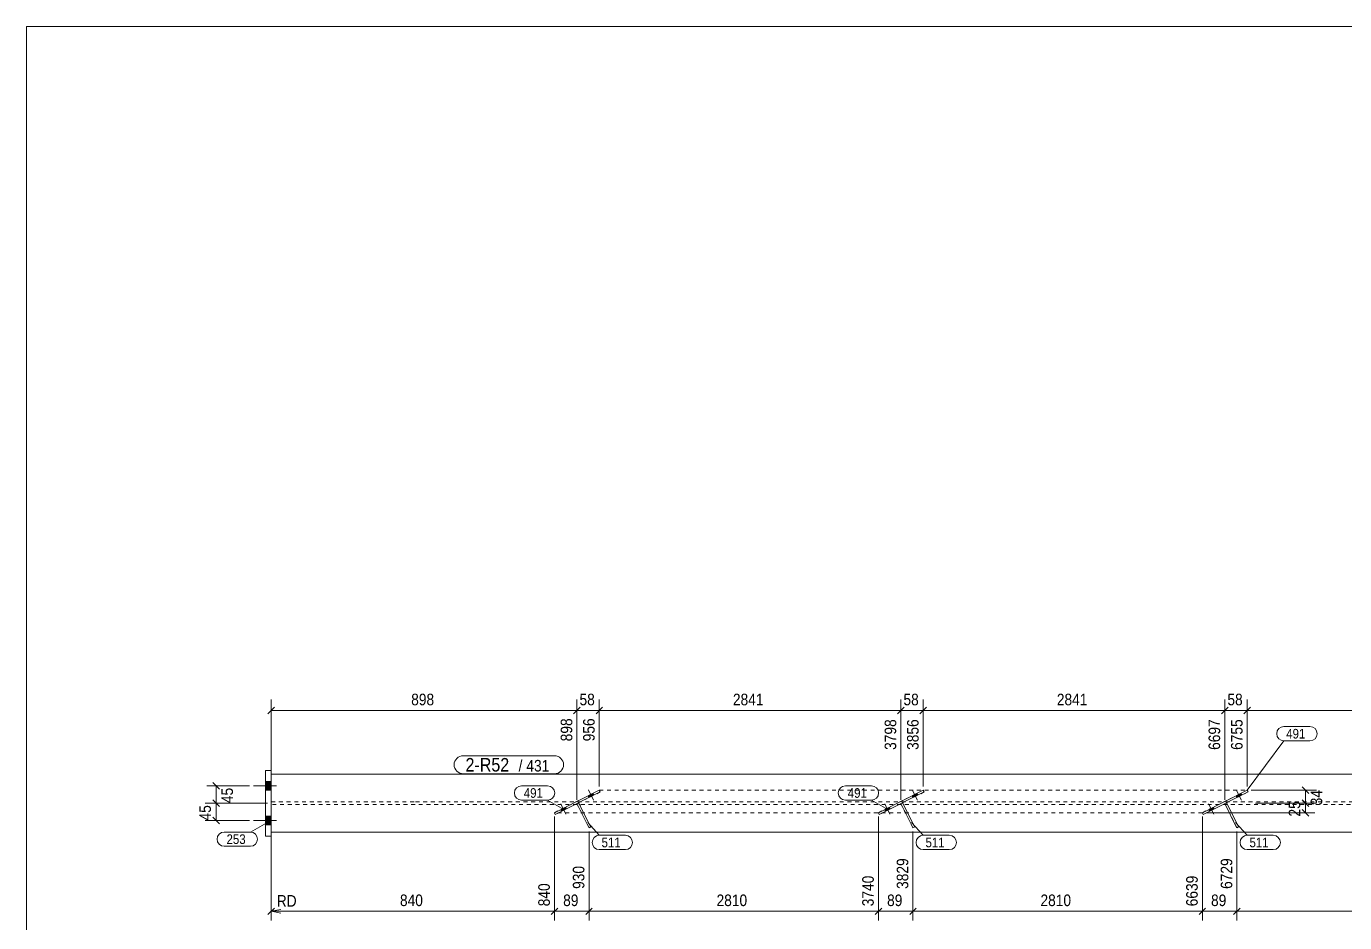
# Model space of a CAD drawing. Header units: millimetres. Extents: x 2 to 579, y 1 to 405.
# Drawn here: x 5 to 346.6, y 172.9 to 405 of the extents above; entities that cross this region are included whole.
import ezdxf

# ---------------------------------------------------------------- set-up
doc = ezdxf.new("R2010")
doc.units = ezdxf.units.MM
doc.linetypes.add('XKITLINE00', pattern=[0])
doc.linetypes.add('XKITLINE01', pattern=[4, 1, -1, 1, -1])
for name, color, linetype, lineweight in [('Bolt', 3, 'Continuous', 0), ('Dimensions', 7, 'Continuous', 0), ('DrawingSheet', 5, 'Continuous', 0), ('GraphicObject', 6, 'Continuous', 0), ('Part', 2, 'Continuous', 0), ('PartMark', 7, 'Continuous', 0)]:
    doc.layers.add(name, color=color, linetype=linetype, lineweight=lineweight)
doc.styles.add('ARIAL', font='ARIAL.TTF')

# ---------------------------------------------------------------- blocks, each defined once
blk = doc.blocks.new('*A15')
at = {"layer": 'Bolt'}
for points in [[(66.95, 209.44), (68.45, 209.44), (68.45, 207.24), (66.95, 207.24)], [(66.95, 209.44), (68.45, 209.44), (68.45, 207.24), (66.95, 207.24)], [(66.95, 209.44), (68.45, 209.44), (68.45, 207.24), (66.95, 207.24)], [(66.95, 200.44), (68.45, 200.44), (68.45, 198.24), (66.95, 198.24)], [(66.95, 200.44), (68.45, 200.44), (68.45, 198.24), (66.95, 198.24)], [(66.95, 200.44), (68.45, 200.44), (68.45, 198.24), (66.95, 198.24)]]:
    blk.add_hatch(color=3, dxfattribs=at).paths.add_polyline_path(points, flags=17)
at = {"layer": 'Bolt', "color": 3, "linetype": 'XKITLINE00', "lineweight": 0}
for p, q in [((66.95, 209.44), (68.45, 209.44)), ((66.95, 209.44), (68.45, 209.44)), ((66.95, 209.44), (68.45, 209.44)), ((63.85, 208.34), (69.85, 208.34)), ((63.85, 208.34), (69.85, 208.34)), ((63.85, 208.34), (69.85, 208.34)), ((66.95, 207.24), (68.45, 207.24)), ((66.95, 207.24), (68.45, 207.24)), ((66.95, 207.24), (68.45, 207.24)), ((63.85, 199.34), (69.85, 199.34)), ((63.85, 199.34), (69.85, 199.34)), ((63.85, 199.34), (69.85, 199.34)), ((66.95, 200.44), (68.45, 200.44)), ((66.95, 200.44), (68.45, 200.44)), ((66.95, 200.44), (68.45, 200.44)), ((66.95, 198.24), (68.45, 198.24)), ((66.95, 198.24), (68.45, 198.24)), ((66.95, 198.24), (68.45, 198.24))]:
    blk.add_line(p, q, dxfattribs=at)
blk = doc.blocks.new('*A17')
at = {"layer": 'Bolt'}
for points in [[(318.72, 205.32), (318.5, 205.76), (319.75, 206.39), (319.97, 205.94)], [(318.72, 205.32), (318.5, 205.76), (319.75, 206.39), (319.97, 205.94)], [(311.57, 201.73), (311.35, 202.18), (312.6, 202.8), (312.82, 202.36)], [(311.57, 201.73), (311.35, 202.18), (312.6, 202.8), (312.82, 202.36)]]:
    blk.add_hatch(color=3, dxfattribs=at).paths.add_polyline_path(points, flags=17)
at = {"layer": 'Bolt', "color": 3, "linetype": 'XKITLINE00', "lineweight": 0}
for p, q in [((318.72, 205.32), (318.5, 205.76)), ((318.72, 205.32), (318.5, 205.76)), ((319.87, 204.59), (318.52, 207.27)), ((319.87, 204.59), (318.52, 207.27)), ((319.97, 205.94), (319.75, 206.39)), ((319.97, 205.94), (319.75, 206.39)), ((311.57, 201.73), (311.35, 202.18)), ((311.57, 201.73), (311.35, 202.18)), ((312.72, 201.01), (311.37, 203.69)), ((312.72, 201.01), (311.37, 203.69)), ((312.82, 202.36), (312.6, 202.8)), ((312.82, 202.36), (312.6, 202.8))]:
    blk.add_line(p, q, dxfattribs=at)
blk = doc.blocks.new('*A18')
at = {"layer": 'Bolt'}
for points in [[(234.78, 205.32), (234.55, 205.76), (235.81, 206.39), (236.03, 205.94)], [(234.78, 205.32), (234.55, 205.76), (235.81, 206.39), (236.03, 205.94)], [(227.63, 201.73), (227.4, 202.18), (228.65, 202.8), (228.88, 202.36)], [(227.63, 201.73), (227.4, 202.18), (228.65, 202.8), (228.88, 202.36)]]:
    blk.add_hatch(color=3, dxfattribs=at).paths.add_polyline_path(points, flags=17)
at = {"layer": 'Bolt', "color": 3, "linetype": 'XKITLINE00', "lineweight": 0}
for p, q in [((234.78, 205.32), (234.55, 205.76)), ((234.78, 205.32), (234.55, 205.76)), ((235.92, 204.59), (234.58, 207.27)), ((235.92, 204.59), (234.58, 207.27)), ((236.03, 205.94), (235.81, 206.39)), ((236.03, 205.94), (235.81, 206.39)), ((227.63, 201.73), (227.4, 202.18)), ((227.63, 201.73), (227.4, 202.18)), ((228.77, 201.01), (227.43, 203.69)), ((228.77, 201.01), (227.43, 203.69)), ((228.88, 202.36), (228.65, 202.8)), ((228.88, 202.36), (228.65, 202.8))]:
    blk.add_line(p, q, dxfattribs=at)
blk = doc.blocks.new('*A19')
at = {"layer": 'Bolt'}
for points in [[(150.83, 205.32), (150.61, 205.76), (151.86, 206.39), (152.09, 205.94)], [(150.83, 205.32), (150.61, 205.76), (151.86, 206.39), (152.09, 205.94)], [(143.68, 201.73), (143.46, 202.18), (144.71, 202.8), (144.93, 202.36)], [(143.68, 201.73), (143.46, 202.18), (144.71, 202.8), (144.93, 202.36)]]:
    blk.add_hatch(color=3, dxfattribs=at).paths.add_polyline_path(points, flags=17)
at = {"layer": 'Bolt', "color": 3, "linetype": 'XKITLINE00', "lineweight": 0}
for p, q in [((150.83, 205.32), (150.61, 205.76)), ((150.83, 205.32), (150.61, 205.76)), ((151.98, 204.59), (150.63, 207.27)), ((151.98, 204.59), (150.63, 207.27)), ((152.09, 205.94), (151.86, 206.39)), ((152.09, 205.94), (151.86, 206.39)), ((143.68, 201.73), (143.46, 202.18)), ((143.68, 201.73), (143.46, 202.18)), ((144.83, 201.01), (143.48, 203.69)), ((144.83, 201.01), (143.48, 203.69)), ((144.93, 202.36), (144.71, 202.8)), ((144.93, 202.36), (144.71, 202.8))]:
    blk.add_line(p, q, dxfattribs=at)
blk = doc.blocks.new('*A20')
at = {"layer": 'Part'}
blk.add_hatch(color=2, dxfattribs=at).paths.add_polyline_path([(357.33, 205.24), (358.93, 205.24), (358.13, 203.84)], flags=17)
at = {"layer": 'Part', "color": 2, "linetype": 'XKITLINE00', "lineweight": 0}
for p, q in [((68.45, 211.34), (105.75, 211.34)), ((105.85, 211.34), (189.69, 211.34)), ((189.79, 211.34), (273.64, 211.34)), ((273.74, 211.34), (388.13, 211.34)), ((358.13, 203.84), (357.33, 205.24)), ((357.33, 205.24), (358.93, 205.24)), ((358.93, 205.24), (358.13, 203.84)), ((68.45, 196.34), (105.75, 196.34)), ((105.85, 196.34), (189.69, 196.34)), ((189.79, 196.34), (273.64, 196.34)), ((273.74, 196.34), (388.13, 196.34))]:
    blk.add_line(p, q, dxfattribs=at)
at = {"layer": 'Part', "color": 7, "linetype": 'XKITLINE01', "lineweight": 0}
for p, q in [((68.45, 196.34), (68.45, 211.34)), ((388.13, 196.34), (388.13, 211.34)), ((68.45, 204.16), (105.75, 204.16)), ((105.75, 203.51), (68.45, 203.51)), ((105.85, 204.16), (189.69, 204.16)), ((189.69, 203.51), (105.85, 203.51)), ((189.79, 204.16), (273.64, 204.16)), ((273.64, 203.51), (189.79, 203.51)), ((273.74, 204.16), (388.13, 204.16)), ((388.13, 203.51), (273.74, 203.51))]:
    blk.add_line(p, q, dxfattribs=at)
at = {"layer": 'Part', "color": 2, "linetype": 'XKITLINE00', "lineweight": 0}
blk.add_circle((358.13, 204.74), 1, dxfattribs=at)
blk = doc.blocks.new('*A21')
at = {"layer": 'Part', "color": 2, "linetype": 'XKITLINE00', "lineweight": 0}
for p, q in [((66.95, 212.34), (66.95, 212.34)), ((66.95, 212.34), (68.45, 212.34)), ((66.95, 212.34), (66.95, 195.34)), ((68.45, 212.34), (68.45, 212.34)), ((68.45, 212.34), (68.45, 195.34)), ((66.95, 195.34), (66.95, 195.34)), ((66.95, 195.34), (68.45, 195.34)), ((68.45, 195.34), (68.45, 195.34))]:
    blk.add_line(p, q, dxfattribs=at)
at = {"layer": 'Part', "color": 7, "linetype": 'XKITLINE01', "lineweight": 0}
for p, q in [((66.95, 212.34), (68.45, 212.34)), ((66.95, 212.34), (66.95, 212.34)), ((66.95, 195.34), (68.45, 195.34))]:
    blk.add_line(p, q, dxfattribs=at)
blk = doc.blocks.new('*A23')
at = {"layer": 'Part', "color": 2, "linetype": 'XKITLINE00', "lineweight": 0}
for p, q in [((321.36, 207.2), (309.74, 201.37)), ((321.58, 206.75), (309.96, 200.92)), ((321.36, 207.2), (321.36, 207.2)), ((321.36, 207.2), (321.58, 206.75)), ((321.58, 206.75), (321.58, 206.75)), ((309.74, 201.37), (309.74, 201.37)), ((309.96, 200.92), (309.74, 201.37)), ((309.96, 200.92), (309.96, 200.92))]:
    blk.add_line(p, q, dxfattribs=at)
at = {"layer": 'Part', "color": 7, "linetype": 'XKITLINE01', "lineweight": 0}
for p, q in [((321.36, 207.2), (309.74, 201.37)), ((321.58, 206.75), (309.96, 200.92)), ((321.58, 206.75), (321.36, 207.2)), ((309.74, 201.37), (309.96, 200.92))]:
    blk.add_line(p, q, dxfattribs=at)
blk = doc.blocks.new('*A24')
at = {"layer": 'Part', "color": 7, "linetype": 'XKITLINE01', "lineweight": 0}
for p, q in [((315.55, 203.72), (316, 203.95)), ((315.55, 203.72), (316, 203.95)), ((318.69, 197.47), (315.55, 203.72)), ((315.55, 203.72), (315.55, 203.72)), ((319.13, 197.69), (316, 203.95)), ((316, 203.95), (316, 203.95)), ((318.69, 197.47), (319.13, 197.69))]:
    blk.add_line(p, q, dxfattribs=at)
at = {"layer": 'Part', "color": 2, "linetype": 'XKITLINE00', "lineweight": 0}
for p, q in [((318.63, 197.58), (315.55, 203.72)), ((316, 203.95), (319.08, 197.81))]:
    blk.add_line(p, q, dxfattribs=at)
blk = doc.blocks.new('*A25')
at = {"layer": 'Part', "color": 2, "linetype": 'XKITLINE00', "lineweight": 0}
for p, q in [((237.41, 207.2), (225.79, 201.37)), ((237.64, 206.75), (226.02, 200.92)), ((237.41, 207.2), (237.41, 207.2)), ((237.41, 207.2), (237.64, 206.75)), ((237.64, 206.75), (237.64, 206.75)), ((225.79, 201.37), (225.79, 201.37)), ((226.02, 200.92), (225.79, 201.37)), ((226.02, 200.92), (226.02, 200.92))]:
    blk.add_line(p, q, dxfattribs=at)
at = {"layer": 'Part', "color": 7, "linetype": 'XKITLINE01', "lineweight": 0}
for p, q in [((237.41, 207.2), (225.79, 201.37)), ((237.64, 206.75), (226.02, 200.92)), ((237.64, 206.75), (237.41, 207.2)), ((225.79, 201.37), (226.02, 200.92))]:
    blk.add_line(p, q, dxfattribs=at)
blk = doc.blocks.new('*A26')
at = {"layer": 'Part', "color": 7, "linetype": 'XKITLINE01', "lineweight": 0}
for p, q in [((231.61, 203.72), (232.05, 203.95)), ((231.61, 203.72), (232.05, 203.95)), ((234.74, 197.47), (231.61, 203.72)), ((231.61, 203.72), (231.61, 203.72)), ((235.19, 197.69), (232.05, 203.95)), ((232.05, 203.95), (232.05, 203.95)), ((234.74, 197.47), (235.19, 197.69))]:
    blk.add_line(p, q, dxfattribs=at)
at = {"layer": 'Part', "color": 2, "linetype": 'XKITLINE00', "lineweight": 0}
for p, q in [((234.69, 197.58), (231.61, 203.72)), ((232.05, 203.95), (235.13, 197.81))]:
    blk.add_line(p, q, dxfattribs=at)
blk = doc.blocks.new('*A27')
at = {"layer": 'Part', "color": 2, "linetype": 'XKITLINE00', "lineweight": 0}
for p, q in [((153.47, 207.2), (141.85, 201.37)), ((153.69, 206.75), (142.07, 200.92)), ((153.47, 207.2), (153.47, 207.2)), ((153.47, 207.2), (153.69, 206.75)), ((153.69, 206.75), (153.69, 206.75)), ((141.85, 201.37), (141.85, 201.37)), ((142.07, 200.92), (141.85, 201.37)), ((142.07, 200.92), (142.07, 200.92))]:
    blk.add_line(p, q, dxfattribs=at)
at = {"layer": 'Part', "color": 7, "linetype": 'XKITLINE01', "lineweight": 0}
for p, q in [((153.47, 207.2), (141.85, 201.37)), ((153.69, 206.75), (142.07, 200.92)), ((153.69, 206.75), (153.47, 207.2)), ((141.85, 201.37), (142.07, 200.92))]:
    blk.add_line(p, q, dxfattribs=at)
blk = doc.blocks.new('*A28')
at = {"layer": 'Part', "color": 7, "linetype": 'XKITLINE01', "lineweight": 0}
for p, q in [((147.66, 203.72), (148.11, 203.95)), ((147.66, 203.72), (148.11, 203.95)), ((150.8, 197.47), (147.66, 203.72)), ((147.66, 203.72), (147.66, 203.72)), ((151.25, 197.69), (148.11, 203.95)), ((148.11, 203.95), (148.11, 203.95)), ((150.8, 197.47), (151.25, 197.69))]:
    blk.add_line(p, q, dxfattribs=at)
at = {"layer": 'Part', "color": 2, "linetype": 'XKITLINE00', "lineweight": 0}
for p, q in [((150.74, 197.58), (147.66, 203.72)), ((148.11, 203.95), (151.19, 197.81))]:
    blk.add_line(p, q, dxfattribs=at)
blk = doc.blocks.new('*A29')
at = {"layer": 'GraphicObject', "color": 1, "linetype": 'XKITLINE01', "lineweight": 0}
for p, q in [((153.47, 207.2), (189.69, 207.2)), ((189.79, 207.2), (273.64, 207.2)), ((273.74, 207.2), (321.36, 207.2))]:
    blk.add_line(p, q, dxfattribs=at)
blk = doc.blocks.new('*A30')
at = {"layer": 'GraphicObject', "color": 1, "linetype": 'XKITLINE01', "lineweight": 0}
for p, q in [((189.69, 201.37), (141.85, 201.37)), ((273.64, 201.37), (189.79, 201.37)), ((309.74, 201.37), (273.74, 201.37))]:
    blk.add_line(p, q, dxfattribs=at)
blk = doc.blocks.new('*A31')
at = {"layer": 'DrawingSheet', "color": 5, "linetype": 'XKITLINE00', "lineweight": 0}
for p, q in [((579, 405), (5, 405)), ((5, 405), (5, 5))]:
    blk.add_line(p, q, dxfattribs=at)
blk = doc.blocks.new('*A64')
at = {"layer": 'Dimensions', "color": 7, "linetype": 'XKITLINE00', "lineweight": 0}
for p, q in [((323.48, 203.84), (338.85, 203.84)), ((335.6, 204.68), (337.3, 202.99)), ((335.6, 202.22), (337.3, 200.52)), ((336.45, 201.37), (336.45, 203.84)), ((310.74, 201.37), (338.85, 201.37))]:
    blk.add_line(p, q, dxfattribs=at)
at = {"layer": 'Dimensions', "color": 3}
for p in [(336.45, 203.84), (336.45, 201.37)]:
    blk.add_point(p, dxfattribs=at)
at = {"layer": 'Dimensions', "color": 3, "style": 'ARIAL', "width": 0.85}
blk.add_text('25', height=3, rotation=90.0002, dxfattribs=at).set_placement((335.1, 200.38))
blk = doc.blocks.new('*A65')
at = {"layer": 'Dimensions', "color": 7, "linetype": 'XKITLINE00', "lineweight": 0}
for p, q in [((322.36, 207.2), (339.3, 207.2)), ((335.6, 208.05), (337.3, 206.35)), ((336.45, 203.84), (336.45, 207.2)), ((323.48, 203.84), (339.3, 203.84)), ((335.6, 204.68), (337.3, 202.99))]:
    blk.add_line(p, q, dxfattribs=at)
at = {"layer": 'Dimensions', "color": 3}
for p in [(336.45, 207.2), (336.45, 203.84)]:
    blk.add_point(p, dxfattribs=at)
at = {"layer": 'Dimensions', "color": 3, "style": 'ARIAL', "width": 0.85}
blk.add_text('34', height=3, rotation=90.0002, dxfattribs=at).set_placement((340.8, 203.29))
blk = doc.blocks.new('*A66')
at = {"layer": 'Dimensions', "color": 7, "linetype": 'XKITLINE00', "lineweight": 0}
for p, q in [((68.45, 212.34), (68.45, 230.69)), ((147.66, 204.72), (147.66, 230.69)), ((69.3, 228.68), (67.6, 226.99)), ((68.45, 227.84), (147.66, 227.84)), ((148.51, 228.68), (146.81, 226.99))]:
    blk.add_line(p, q, dxfattribs=at)
at = {"layer": 'Dimensions', "color": 3}
for p in [(68.45, 227.84), (147.66, 227.84)]:
    blk.add_point(p, dxfattribs=at)
at = {"layer": 'Dimensions', "color": 3, "style": 'ARIAL', "width": 0.85}
blk.add_text('898', height=3, dxfattribs=at).set_placement((104.72, 229.19))
blk.add_text('898', height=3, rotation=90.0002, dxfattribs=at).set_placement((146.46, 219.86))
blk = doc.blocks.new('*A67')
at = {"layer": 'Dimensions', "color": 7, "linetype": 'XKITLINE00', "lineweight": 0}
for p, q in [((147.66, 204.72), (147.66, 230.69)), ((153.47, 208.2), (153.47, 230.69)), ((148.51, 228.68), (146.81, 226.99)), ((147.66, 227.84), (153.47, 227.84)), ((154.32, 228.68), (152.62, 226.99))]:
    blk.add_line(p, q, dxfattribs=at)
at = {"layer": 'Dimensions', "color": 3}
for p in [(147.66, 227.84), (153.47, 227.84)]:
    blk.add_point(p, dxfattribs=at)
at = {"layer": 'Dimensions', "color": 3, "style": 'ARIAL', "width": 0.85}
blk.add_text('58', height=3, dxfattribs=at).set_placement((148.34, 229.19))
blk.add_text('956', height=3, rotation=90.0002, dxfattribs=at).set_placement((152.27, 219.86))
blk = doc.blocks.new('*A68')
at = {"layer": 'Dimensions', "color": 7, "linetype": 'XKITLINE00', "lineweight": 0}
for p, q in [((153.47, 208.2), (153.47, 230.69)), ((231.61, 204.72), (231.61, 230.69)), ((154.32, 228.68), (152.62, 226.99)), ((153.47, 227.84), (231.61, 227.84)), ((232.45, 228.68), (230.76, 226.99))]:
    blk.add_line(p, q, dxfattribs=at)
at = {"layer": 'Dimensions', "color": 3}
for p in [(153.47, 227.84), (231.61, 227.84)]:
    blk.add_point(p, dxfattribs=at)
at = {"layer": 'Dimensions', "color": 3, "style": 'ARIAL', "width": 0.85}
blk.add_text('2841', height=3, dxfattribs=at).set_placement((188.09, 229.19))
blk.add_text('3798', height=3, rotation=90.0002, dxfattribs=at).set_placement((230.41, 217.64))
blk = doc.blocks.new('*A69')
at = {"layer": 'Dimensions', "color": 7, "linetype": 'XKITLINE00', "lineweight": 0}
for p, q in [((231.61, 204.72), (231.61, 230.69)), ((237.41, 208.2), (237.41, 230.69)), ((232.45, 228.68), (230.76, 226.99)), ((231.61, 227.84), (237.41, 227.84)), ((238.26, 228.68), (236.57, 226.99))]:
    blk.add_line(p, q, dxfattribs=at)
at = {"layer": 'Dimensions', "color": 3}
for p in [(231.61, 227.84), (237.41, 227.84)]:
    blk.add_point(p, dxfattribs=at)
at = {"layer": 'Dimensions', "color": 3, "style": 'ARIAL', "width": 0.85}
blk.add_text('58', height=3, dxfattribs=at).set_placement((232.28, 229.19))
blk.add_text('3856', height=3, rotation=90.0002, dxfattribs=at).set_placement((236.21, 217.64))
blk = doc.blocks.new('*A70')
at = {"layer": 'Dimensions', "color": 7, "linetype": 'XKITLINE00', "lineweight": 0}
for p, q in [((237.41, 208.2), (237.41, 230.69)), ((315.55, 204.72), (315.55, 230.69)), ((238.26, 228.68), (236.57, 226.99)), ((237.41, 227.84), (315.55, 227.84)), ((316.4, 228.68), (314.7, 226.99))]:
    blk.add_line(p, q, dxfattribs=at)
at = {"layer": 'Dimensions', "color": 3}
for p in [(237.41, 227.84), (315.55, 227.84)]:
    blk.add_point(p, dxfattribs=at)
at = {"layer": 'Dimensions', "color": 3, "style": 'ARIAL', "width": 0.85}
blk.add_text('2841', height=3, dxfattribs=at).set_placement((272.03, 229.19))
blk.add_text('6697', height=3, rotation=90.0002, dxfattribs=at).set_placement((314.35, 217.64))
blk = doc.blocks.new('*A71')
at = {"layer": 'Dimensions', "color": 7, "linetype": 'XKITLINE00', "lineweight": 0}
for p, q in [((315.55, 204.72), (315.55, 230.69)), ((321.36, 208.2), (321.36, 230.69)), ((316.4, 228.68), (314.7, 226.99)), ((315.55, 227.84), (321.36, 227.84)), ((322.21, 228.68), (320.51, 226.99))]:
    blk.add_line(p, q, dxfattribs=at)
at = {"layer": 'Dimensions', "color": 3}
for p in [(315.55, 227.84), (321.36, 227.84)]:
    blk.add_point(p, dxfattribs=at)
at = {"layer": 'Dimensions', "color": 3, "style": 'ARIAL', "width": 0.85}
blk.add_text('58', height=3, dxfattribs=at).set_placement((316.23, 229.19))
blk.add_text('6755', height=3, rotation=90.0002, dxfattribs=at).set_placement((320.16, 217.64))
blk = doc.blocks.new('*A72')
at = {"layer": 'Dimensions', "color": 7, "linetype": 'XKITLINE00', "lineweight": 0}
for p, q in [((321.36, 208.2), (321.36, 230.69)), ((388.13, 212.34), (388.13, 230.69)), ((322.21, 228.68), (320.51, 226.99)), ((321.36, 227.84), (388.13, 227.84)), ((388.97, 228.68), (387.28, 226.99))]:
    blk.add_line(p, q, dxfattribs=at)
at = {"layer": 'Dimensions', "color": 3}
for p in [(321.36, 227.84), (388.13, 227.84)]:
    blk.add_point(p, dxfattribs=at)
at = {"layer": 'Dimensions', "color": 3, "style": 'ARIAL', "width": 0.85}
blk.add_text('668', height=3, dxfattribs=at).set_placement((351.4, 229.19))
blk.add_text('7423', height=3, rotation=90.0002, dxfattribs=at).set_placement((386.93, 217.64))
blk = doc.blocks.new('*A73')
at = {"layer": 'Dimensions', "color": 7, "linetype": 'XKITLINE00', "lineweight": 0}
for p, q in [((141.85, 200.37), (141.85, 173.44)), ((68.45, 195.34), (68.45, 173.44)), ((68.45, 195.34), (68.45, 173.44)), ((69.3, 176.68), (67.6, 174.99)), ((70.95, 176.34), (68.45, 175.84)), ((68.45, 175.84), (141.85, 175.84)), ((70.95, 175.34), (68.45, 175.84)), ((75.67, 175.84), (68.45, 175.84)), ((142.7, 176.68), (141, 174.99))]:
    blk.add_line(p, q, dxfattribs=at)
at = {"layer": 'Dimensions', "color": 3}
for p in [(68.45, 175.84), (141.85, 175.84)]:
    blk.add_point(p, dxfattribs=at)
at = {"layer": 'Dimensions', "color": 7}
blk.add_point((68.45, 175.84), dxfattribs=at)
at = {"layer": 'Dimensions', "color": 3, "style": 'ARIAL', "width": 0.85}
blk.add_text('840', height=3, rotation=90.0002, dxfattribs=at).set_placement((140.65, 177.14))
for s, p in [('RD', (69.89, 177.04)), ('840', (101.81, 177.19))]:
    blk.add_text(s, height=3, dxfattribs=at).set_placement(p)
blk = doc.blocks.new('*A74')
at = {"layer": 'Dimensions', "color": 7, "linetype": 'XKITLINE00', "lineweight": 0}
for p, q in [((141.85, 200.37), (141.85, 173.44)), ((150.8, 196.47), (150.8, 173.44)), ((142.7, 176.68), (141, 174.99)), ((141.85, 175.84), (150.8, 175.84)), ((151.65, 176.68), (149.95, 174.99))]:
    blk.add_line(p, q, dxfattribs=at)
at = {"layer": 'Dimensions', "color": 3}
for p in [(141.85, 175.84), (150.8, 175.84)]:
    blk.add_point(p, dxfattribs=at)
at = {"layer": 'Dimensions', "color": 3, "style": 'ARIAL', "width": 0.85}
blk.add_text('930', height=3, rotation=90.0002, dxfattribs=at).set_placement((149.6, 181.64))
blk.add_text('89', height=3, dxfattribs=at).set_placement((144.1, 177.19))
blk = doc.blocks.new('*A75')
at = {"layer": 'Dimensions', "color": 7, "linetype": 'XKITLINE00', "lineweight": 0}
for p, q in [((225.79, 200.37), (225.79, 173.44)), ((150.8, 196.47), (150.8, 173.44)), ((151.65, 176.68), (149.95, 174.99)), ((150.8, 175.84), (225.79, 175.84)), ((226.64, 176.68), (224.95, 174.99))]:
    blk.add_line(p, q, dxfattribs=at)
at = {"layer": 'Dimensions', "color": 3}
for p in [(150.8, 175.84), (225.79, 175.84)]:
    blk.add_point(p, dxfattribs=at)
at = {"layer": 'Dimensions', "color": 3, "style": 'ARIAL', "width": 0.85}
blk.add_text('3740', height=3, rotation=90.0002, dxfattribs=at).set_placement((224.59, 177.14))
blk.add_text('2810', height=3, dxfattribs=at).set_placement((183.85, 177.19))
blk = doc.blocks.new('*A76')
at = {"layer": 'Dimensions', "color": 7, "linetype": 'XKITLINE00', "lineweight": 0}
for p, q in [((225.79, 200.37), (225.79, 173.44)), ((234.74, 196.47), (234.74, 173.44)), ((226.64, 176.68), (224.95, 174.99)), ((225.79, 175.84), (234.74, 175.84)), ((235.59, 176.68), (233.9, 174.99))]:
    blk.add_line(p, q, dxfattribs=at)
at = {"layer": 'Dimensions', "color": 3}
for p in [(225.79, 175.84), (234.74, 175.84)]:
    blk.add_point(p, dxfattribs=at)
at = {"layer": 'Dimensions', "color": 3, "style": 'ARIAL', "width": 0.85}
blk.add_text('3829', height=3, rotation=90.0002, dxfattribs=at).set_placement((233.54, 181.64))
blk.add_text('89', height=3, dxfattribs=at).set_placement((228.04, 177.19))
blk = doc.blocks.new('*A77')
at = {"layer": 'Dimensions', "color": 7, "linetype": 'XKITLINE00', "lineweight": 0}
for p, q in [((309.74, 200.37), (309.74, 173.44)), ((234.74, 196.47), (234.74, 173.44)), ((235.59, 176.68), (233.9, 174.99)), ((234.74, 175.84), (309.74, 175.84)), ((310.59, 176.68), (308.89, 174.99))]:
    blk.add_line(p, q, dxfattribs=at)
at = {"layer": 'Dimensions', "color": 3}
for p in [(234.74, 175.84), (309.74, 175.84)]:
    blk.add_point(p, dxfattribs=at)
at = {"layer": 'Dimensions', "color": 3, "style": 'ARIAL', "width": 0.85}
blk.add_text('6639', height=3, rotation=90.0002, dxfattribs=at).set_placement((308.54, 177.14))
blk.add_text('2810', height=3, dxfattribs=at).set_placement((267.79, 177.19))
blk = doc.blocks.new('*A78')
at = {"layer": 'Dimensions', "color": 7, "linetype": 'XKITLINE00', "lineweight": 0}
for p, q in [((309.74, 200.37), (309.74, 173.44)), ((318.69, 196.47), (318.69, 173.44)), ((310.59, 176.68), (308.89, 174.99)), ((309.74, 175.84), (318.69, 175.84)), ((319.54, 176.68), (317.84, 174.99))]:
    blk.add_line(p, q, dxfattribs=at)
at = {"layer": 'Dimensions', "color": 3}
for p in [(309.74, 175.84), (318.69, 175.84)]:
    blk.add_point(p, dxfattribs=at)
at = {"layer": 'Dimensions', "color": 3, "style": 'ARIAL', "width": 0.85}
blk.add_text('6729', height=3, rotation=90.0002, dxfattribs=at).set_placement((317.49, 181.64))
blk.add_text('89', height=3, dxfattribs=at).set_placement((311.99, 177.19))
blk = doc.blocks.new('*A79')
at = {"layer": 'Dimensions', "color": 7, "linetype": 'XKITLINE00', "lineweight": 0}
for p, q in [((318.69, 196.47), (318.69, 173.44)), ((388.13, 195.34), (388.13, 173.44)), ((319.54, 176.68), (317.84, 174.99)), ((318.69, 175.84), (388.13, 175.84)), ((388.97, 176.68), (387.28, 174.99))]:
    blk.add_line(p, q, dxfattribs=at)
at = {"layer": 'Dimensions', "color": 3}
for p in [(318.69, 175.84), (388.13, 175.84)]:
    blk.add_point(p, dxfattribs=at)
at = {"layer": 'Dimensions', "color": 3, "style": 'ARIAL', "width": 0.85}
blk.add_text('7423', height=3, rotation=90.0002, dxfattribs=at).set_placement((386.93, 177.14))
blk.add_text('694', height=3, dxfattribs=at).set_placement((350.07, 177.19))
blk = doc.blocks.new('*A80')
at = {"layer": 'Dimensions', "color": 7, "linetype": 'XKITLINE00', "lineweight": 0}
for p, q in [((67.45, 203.84), (51.34, 203.84)), ((53.34, 204.68), (55.04, 202.99)), ((54.19, 199.34), (54.19, 203.84)), ((62.85, 199.34), (51.34, 199.34)), ((53.34, 200.18), (55.04, 198.49))]:
    blk.add_line(p, q, dxfattribs=at)
at = {"layer": 'Dimensions', "color": 3}
for p in [(54.19, 203.84), (54.19, 199.34)]:
    blk.add_point(p, dxfattribs=at)
at = {"layer": 'Dimensions', "color": 3, "style": 'ARIAL', "width": 0.85}
blk.add_text('45', height=3, rotation=90.0002, dxfattribs=at).set_placement((52.84, 199.36))
blk = doc.blocks.new('*A81')
at = {"layer": 'Dimensions', "color": 7, "linetype": 'XKITLINE00', "lineweight": 0}
for p, q in [((53.34, 209.18), (55.04, 207.49)), ((62.85, 208.34), (51.79, 208.34)), ((54.19, 203.84), (54.19, 208.34)), ((67.45, 203.84), (51.79, 203.84)), ((53.34, 204.68), (55.04, 202.99))]:
    blk.add_line(p, q, dxfattribs=at)
at = {"layer": 'Dimensions', "color": 3}
for p in [(54.19, 208.34), (54.19, 203.84)]:
    blk.add_point(p, dxfattribs=at)
at = {"layer": 'Dimensions', "color": 3, "style": 'ARIAL', "width": 0.85}
blk.add_text('45', height=3, rotation=90.0002, dxfattribs=at).set_placement((58.54, 203.86))
blk = doc.blocks.new('*A84')
at = {"layer": 'PartMark', "color": 7, "linetype": 'XKITLINE00', "lineweight": 0}
for p, q in [((150.46, 198.87), (153.46, 195.52)), ((153.46, 195.52), (160.22, 195.52)), ((153.46, 191.82), (160.22, 191.82))]:
    blk.add_line(p, q, dxfattribs=at)
for centre, start, end in [((153.46, 193.67), 90, 270), ((160.22, 193.67), 270, 90)]:
    blk.add_arc(centre, 1.85, start, end, dxfattribs=at)
at = {"layer": 'PartMark', "color": 3, "style": 'ARIAL', "width": 0.85}
blk.add_text('511', height=2.5, dxfattribs=at).set_placement((154.06, 192.42))
blk = doc.blocks.new('*A85')
at = {"layer": 'PartMark', "color": 7, "linetype": 'XKITLINE00', "lineweight": 0}
for p, q in [((133.3, 208.33), (140.07, 208.33)), ((133.3, 204.63), (140.07, 204.63)), ((144.31, 202.24), (140.07, 204.63))]:
    blk.add_line(p, q, dxfattribs=at)
for centre, start, end in [((133.3, 206.48), 90, 270), ((140.07, 206.48), 270, 90)]:
    blk.add_arc(centre, 1.85, start, end, dxfattribs=at)
at = {"layer": 'PartMark', "color": 3, "style": 'ARIAL', "width": 0.85}
blk.add_text('491', height=2.5, dxfattribs=at).set_placement((133.9, 205.23))
blk = doc.blocks.new('*A86')
at = {"layer": 'PartMark', "color": 7, "linetype": 'XKITLINE00', "lineweight": 0}
for p, q in [((234.4, 198.87), (237.4, 195.52)), ((237.4, 195.52), (244.17, 195.52)), ((237.4, 191.82), (244.17, 191.82))]:
    blk.add_line(p, q, dxfattribs=at)
for centre, start, end in [((237.4, 193.67), 90, 270), ((244.17, 193.67), 270, 90)]:
    blk.add_arc(centre, 1.85, start, end, dxfattribs=at)
at = {"layer": 'PartMark', "color": 3, "style": 'ARIAL', "width": 0.85}
blk.add_text('511', height=2.5, dxfattribs=at).set_placement((238, 192.42))
blk = doc.blocks.new('*A87')
at = {"layer": 'PartMark', "color": 7, "linetype": 'XKITLINE00', "lineweight": 0}
for p, q in [((217.25, 208.33), (224.01, 208.33)), ((217.25, 204.63), (224.01, 204.63)), ((228.25, 202.24), (224.01, 204.63))]:
    blk.add_line(p, q, dxfattribs=at)
for centre, start, end in [((217.25, 206.48), 90, 270), ((224.01, 206.48), 270, 90)]:
    blk.add_arc(centre, 1.85, start, end, dxfattribs=at)
at = {"layer": 'PartMark', "color": 3, "style": 'ARIAL', "width": 0.85}
blk.add_text('491', height=2.5, dxfattribs=at).set_placement((217.85, 205.23))
blk = doc.blocks.new('*A88')
at = {"layer": 'PartMark', "color": 7, "linetype": 'XKITLINE00', "lineweight": 0}
for p, q in [((318.35, 198.87), (321.35, 195.52)), ((321.35, 195.52), (328.11, 195.52)), ((321.35, 191.82), (328.11, 191.82))]:
    blk.add_line(p, q, dxfattribs=at)
for centre, start, end in [((321.35, 193.67), 90, 270), ((328.11, 193.67), 270, 90)]:
    blk.add_arc(centre, 1.85, start, end, dxfattribs=at)
at = {"layer": 'PartMark', "color": 3, "style": 'ARIAL', "width": 0.85}
blk.add_text('511', height=2.5, dxfattribs=at).set_placement((321.95, 192.42))
blk = doc.blocks.new('*A89')
at = {"layer": 'PartMark', "color": 7, "linetype": 'XKITLINE00', "lineweight": 0}
for p, q in [((330.87, 223.68), (337.63, 223.68)), ((321.36, 207.2), (330.87, 219.98)), ((330.87, 219.98), (337.63, 219.98))]:
    blk.add_line(p, q, dxfattribs=at)
for centre, start, end in [((330.87, 221.83), 90, 270), ((337.63, 221.83), 270, 90)]:
    blk.add_arc(centre, 1.85, start, end, dxfattribs=at)
at = {"layer": 'PartMark', "color": 3, "style": 'ARIAL', "width": 0.85}
blk.add_text('491', height=2.5, dxfattribs=at).set_placement((331.47, 220.58))
blk = doc.blocks.new('*A91')
at = {"layer": 'PartMark', "color": 7, "linetype": 'XKITLINE00', "lineweight": 0}
for p, q in [((67.28, 198.77), (63.04, 196.37)), ((56.27, 196.37), (63.04, 196.37)), ((56.27, 192.67), (63.04, 192.67))]:
    blk.add_line(p, q, dxfattribs=at)
for centre, start, end in [((56.27, 194.52), 90, 270), ((63.04, 194.52), 270, 90)]:
    blk.add_arc(centre, 1.85, start, end, dxfattribs=at)
at = {"layer": 'PartMark', "color": 3, "style": 'ARIAL', "width": 0.85}
blk.add_text('253', height=2.5, dxfattribs=at).set_placement((56.87, 193.27))
blk = doc.blocks.new('*A92')
at = {"layer": 'PartMark', "color": 7, "linetype": 'XKITLINE00', "lineweight": 0}
for p, q in [((118.2, 216.14), (141.85, 216.14)), ((118.2, 211.44), (141.85, 211.44))]:
    blk.add_line(p, q, dxfattribs=at)
for centre, start, end in [((118.2, 213.79), 90, 270), ((141.85, 213.79), 270, 90)]:
    blk.add_arc(centre, 2.35, start, end, dxfattribs=at)
at = {"layer": 'PartMark', "color": 1, "style": 'ARIAL', "width": 0.85}
blk.add_text('2-R52', height=3.5, dxfattribs=at).set_placement((118.8, 212.04))
at = {"layer": 'PartMark', "color": 3, "style": 'ARIAL', "width": 0.85}
for s, p in [('/', (132.56, 212.04)), ('431', (134.57, 212.04))]:
    blk.add_text(s, height=3, dxfattribs=at).set_placement(p)

msp = doc.modelspace()

# ---------------------------------------------------------------- block references
at = {"lineweight": 0}
for name in ['*A31', '*A66', '*A67', '*A68', '*A69', '*A70', '*A71', '*A72', '*A89', '*A92', '*A21', '*A81', '*A15', '*A85', '*A27', '*A19', '*A29', '*A87', '*A25', '*A18', '*A23', '*A17', '*A65', '*A80', '*A28', '*A26', '*A64', '*A24', '*A91', '*A73', '*A74', '*A30', '*A75', '*A84', '*A76', '*A77', '*A86', '*A78', '*A88', '*A79']:
    msp.add_blockref(name, (0, 0), dxfattribs=at)
at = {"layer": 'Part', "lineweight": 0}
msp.add_blockref('*A20', (0, 0), dxfattribs=at)

doc.saveas('drawing.dxf')
